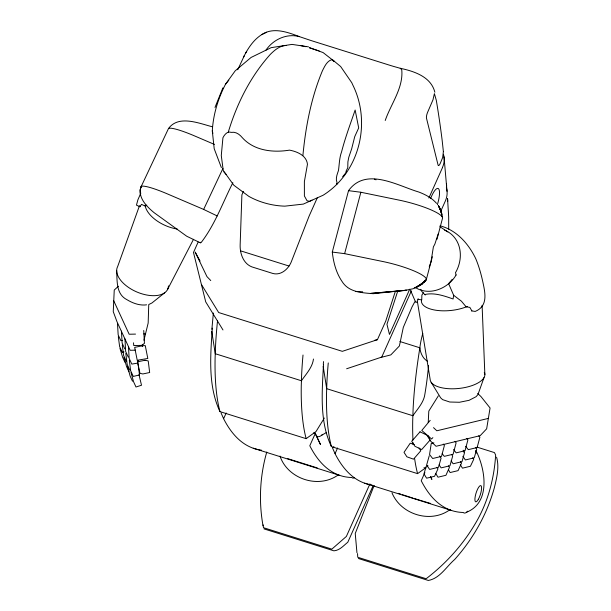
<?xml version="1.0" encoding="UTF-8"?>
<svg xmlns="http://www.w3.org/2000/svg" width="611" height="611" viewBox="0 0 611 611"><rect width="100%" height="100%" fill="white"/><g stroke="black" fill="none" stroke-linecap="round" stroke-linejoin="round"><path stroke-width="0.92" d="M138.063 362.155L138.094 360.383M148.733 304.973L148.168 323.043L143.967 340.212M448.695 229.209L448.673 216.897L447.58 198.965M428.227 422.606L428.8 411.104L438.339 395.859M212.292 328.122C210.49 355.801 207.809 385.793 219.968 411.623L306.149 438.667L316.017 431.542L324.342 418.039M323.456 364.706C322.134 391.903 319.324 421.277 331.406 446.595L417.588 473.64L425.936 467.614M211.864 329.291L213.376 313.031M323.311 364.255L323.54 361.575M302.896 155.568C305.645 126.645 311.182 97.638 322.432 70.746C324.548 66.637 326.839 61.153 331.613 59.733L333.125 60.283L340.655 66.53L351.783 82.729L352.845 85.066C371.58 122.91 359.375 172.562 323.127 195.237L303.316 204.097L284.825 206.151C272.437 205.8 259.683 202.44 248.853 196.383L233.814 185.225L223.259 170.515L221.281 155.561L222.931 137.742C224.428 134.703 227.513 130.746 231.34 132.373C235.663 131.51 239.634 134.389 242.223 137.582C253.97 150.741 272.964 152.849 289.515 150.13C297.091 151.559 306.501 155.415 307.463 164.267L304.377 181.635L304.393 195.971L307.012 200.729L309.609 201.393L312.03 200.133M313.466 359.024C312.442 367.432 306.058 374.031 301.437 380.76L215.255 353.716L211.742 331.345M438.217 233.891L434.826 244.209L433.39 246.867L430.984 261.89L429.235 266.923M212.101 126.714C199.079 123.361 178.511 114.692 168.491 128.562L141.21 186.5C137.009 196.91 146.808 206.762 154.216 212.758L186.752 236.251L200.316 242.796L201.111 242.582C214.988 224.665 222.679 202.753 232.86 182.727M404.528 290.355L406.407 290.187L373.229 293.692C361.872 292.784 348.614 292.279 341.984 281.365C336.096 272.712 333.43 262.363 332.292 252.068L348.53 190.663C365.958 166.536 397.723 185.79 418.81 192.03C425.378 194.542 431.901 197.933 436.544 203.348M332.292 252.068L344.627 253.657L360.864 192.251L400.266 200.362A36.385 6.774 14.8 0 1 442.524 218.249L436.957 239.329M344.627 253.657L384.029 261.768A36.385 6.774 14.8 0 1 425.309 280.8L422.621 283.596L414.754 287.987L419.78 285.681L426.295 279.655L432.351 256.742M418.13 298.741L417.374 301.46L430.152 379.355A27.472 11.578 -5.8 0 0 460.473 388.268A27.472 11.578 -5.8 0 0 484.279 372.336M429.235 455.814L426.623 465.024L429.632 469.431L438.484 467.308L441.096 458.097L439.592 455.89M463.359 452.094L463.864 450.36M452.186 279.38L448.611 283.619L453.652 295.289L453.095 298.978C444.159 295.846 434.261 292.364 424.767 294.54M228.285 132.159C236.77 103.801 250.441 76.497 270.314 54.387C274.538 50.178 279.846 45.611 286.101 45.451M140.217 189.662L140.431 194.519L140.217 189.662L141.21 186.5M142.233 346.506L142.867 344.734M139.438 205.838L117.663 266.556A27.472 14.985 23.5 0 0 138.766 292.753A27.472 14.985 23.5 0 0 168.437 285.872M483.996 377.636L477.947 394.561L476.068 396.699L469.072 400.32L459.441 402.267L449.765 402.015L442.624 399.64L440.646 397.83L431.152 382.28M395.34 291.401L385.762 321.05L377.415 339.678L342.328 351.34L218.677 312.542L201.393 284.443M397.83 290.821L386.962 324.304L389.467 334.431L409.729 289.194M214.988 107.452L222.893 87.877M140.82 193.076L137.857 199.934L136.459 205.136L139.919 206.747L141.523 204.364L145.456 206.19L146.77 205.128M237.748 69.746L244.308 55.677M198.132 242.071L193.481 252.465L205.708 301.857L222.984 329.955M243.445 191.403L241.895 194.856L240.154 244.812C239.84 253.389 243.254 263.54 251.862 266.885L272.903 273.484C281.396 275.782 288.98 268.443 291.63 260.966L309.166 215.966L317.285 197.834M261.378 450.139A543.859 145.464 -72.6 0 1 223.611 418.703L226.169 412.99M385.228 120.504C390.819 104.091 403.619 87.785 401.733 69.662L400.297 68.31L393.209 66.301A18.422 0.55 17.9 0 1 388.848 64.965L314.764 41.716A18.422 0.55 17.9 0 1 309.937 40.173L299.421 36.637C287.743 32.223 273.438 26.838 261.814 34.575C253.435 39.799 247.929 48.399 243.583 57.037M313.458 432.947L315.268 433.512L309.792 445.747A543.859 145.464 -72.6 0 0 351.829 477.497A22.958 6.141 -72.6 0 0 354.556 477.665M428.869 198.017L442.486 167.628M440.691 211.406L445.366 200.966A23.783 20.98 -13.9 0 0 446.374 187.531M371.984 484.997A543.859 145.464 -72.6 0 1 335.049 453.675L337.608 447.962M411.34 290.966L381.73 357.091L346.636 368.761M369.915 483.881L346.376 536.435L331.842 549.144L263.448 527.683A193.886 171.034 -13.9 0 1 263.104 524.895M373.122 485.684L347.804 542.217C343.642 545.577 339.632 550.419 333.927 550.832L264.005 528.897M424.889 472.563L421.231 480.72A543.859 145.464 -72.6 0 0 463.268 512.469A22.958 6.141 -72.6 0 0 467.743 511.178M140.996 187.501A36.385 4.972 25.2 0 1 166.352 193.458L203.646 209.413L222.908 168.514M266.77 452.033C259.942 475.77 258.613 501.371 263.036 525.758M167.452 289.69L193.511 239.298M245.775 52.958L246.661 51.309M308.54 46.864L292.02 44.397L271.154 47.658L251.09 57.442L235.212 70.823L225.474 84.303C218.02 98.646 213.186 114.715 212.307 130.899L214.201 148.717L221.381 167.605M456.112 274.935C448.405 288.522 429.067 296.549 415.22 287.391M265.861 50.293C273.025 39.578 286.704 33.116 299.421 36.637M423.484 292.791L421.888 294.998L421.735 299.886L417.977 299.298M374.558 485.745L373.52 487.051L355.243 533.502L356.946 552.726M225.474 84.303L228.781 80.201M430.182 420.345L421.789 430.45L431.58 439.003L432.863 437.629M342.649 176.755L346.513 171.989L346.009 171.912L346.208 170.889L347.781 167.727L347.896 161.854L348.797 157.279L351.684 148.74L354.747 136.604L358.695 127.913L355.144 110.003C350.409 123.88 345.246 137.605 341.602 151.772C339.349 157.829 339.357 164.229 338.479 170.492C337.188 174.303 335.294 178.695 337.043 182.643L336.653 184.14L337.432 183.682M426.295 279.655L419.78 285.681L422.621 283.596L413.036 288.759L404.497 290.523L370.617 293.41L402.641 290.523M118.397 286.238L114.249 290.049L113.256 311.656L116.984 321.714L130.166 350.286L135.566 350.172M164.764 292.722L151.887 303.01L148.924 304.446M333.942 446.694L332.476 447.863L335.049 453.675M422.438 282.885L425.309 280.8L423.247 282.297M415.954 301.2L414.663 302.033L412.043 306.913L403.313 327.366L399.38 345.986L390.826 354.892L380.577 357.519M321.531 435.33L326.411 432.519M466.674 512.178C490.961 502.456 485.417 469.21 476.022 450.75M338.601 474.648C318.95 489.281 287.72 479.131 279.983 456.066M450.04 509.62C430.831 523.826 400.869 514.668 391.957 492.764M261.814 34.575L264.074 33.468M264.311 33.368L266.671 32.223M124.064 351.936L122.292 352.356L119.641 346.628L118.313 336.707M488.365 418.405L436.827 430.786L433.52 427.639M433.886 442.838L431.236 443.471L429.556 454.515L432.672 458.51L441.516 456.386L444.388 445.534L443.25 444.067M427.998 465.788L426.234 466.216L423.996 473.884L426.6 478.199L434.558 476.282L437.965 468.881L437.002 467.285M374.642 340.312L377.415 339.678M362.667 291.798L355.671 291.546M122.605 340.35L120.818 340.648L118.175 334.92L117.48 323.532M138.048 363.041L131.808 364.103L129.158 358.367L128.455 346.391M146.625 304.828C139.675 305.805 132.686 303.186 126.821 299.619C115.876 293.99 117.251 280.716 116.67 270.375M135.52 334.102L129.158 334.24L113.753 300.849M143.7 333.927L145.517 333.889M348.53 190.663L360.864 192.251M417.473 302.422L415.61 302.132L410.5 290.301M471.478 310.854L475.198 311.434C488.074 306.134 485.294 293.326 482.927 282.366C481.216 274.362 478.971 266.434 475.824 258.865C468.767 243.949 456.524 229.98 440.035 225.826M301.116 45.68L303.446 46.138M304.217 46.291L305.897 46.696M309.387 47.826L318.01 50.583M309.372 47.566L323.112 52.584L332.789 60.161M317.269 467.919L287.743 458.64M421.582 500.768L430.495 503.418M413.716 498.347L420.712 500.501M400.297 68.31L400.258 68.287C414.044 71.235 431.015 76.673 434.856 92.223M240.558 250.831L288.98 266.029M399.907 341.526L419.864 347.789C420.421 352.967 422.736 358.351 427.333 361.139M477.229 447.191L494.452 452.598L495.643 455.027C494.139 479.467 487.456 503.762 474.632 524.734A193.886 171.034 -13.9 0 1 426.142 578.732L357.748 557.27L357.542 553.574M423.988 467.629L425.806 468.202M253.237 448.222L339.411 475.266M364.675 483.194L450.857 510.238M358.374 558.507L428.296 580.45C439.851 578.487 446.381 566.618 454.66 559.508C473.059 538.925 487.066 514.309 494.375 487.631C496.751 477.901 499.515 466.995 496.552 457.143M412.845 498.08L402.443 494.711M398.364 493.337L400.816 494.162M414.334 444.609L410.248 443.158L404.016 452.339L406.911 456.814L413.525 459.167L420.819 450.75L418.978 447.909M318.705 50.713L319.584 51.377M374.375 179.153L376.04 179.825M214.453 144.425L193.641 135.52A36.385 4.972 25.2 0 0 168.491 128.562M203.646 209.413L217.21 215.958M453.652 295.289L461.412 301.177L466.109 306.814L469.867 307.402L471.875 310.915M439.851 226.689L447.81 231.913M477.71 393.476L481.01 396.615L490.068 407.988L486.654 428.823L480.162 435.681L436.055 446.274L430.373 440.875L428.334 435.796M425.248 295.037L421.896 291.6L420.803 289.324M333.125 60.283L334.064 61.291L333.087 60.726A6.049 0.787 35.8 0 1 332.69 60.527M210.764 280.564L206.946 276.607L195.161 252.068L200.064 261.027M223.87 171.867L226.169 174.441M478.741 435.788L479.887 437.255L477.13 447.527L468.286 449.658L465.689 446.32M466.758 438.423L467.904 439.889L465.024 450.742L456.18 452.866L453.583 449.536M454.989 441.333L456.127 442.799L453.133 454.225L444.289 456.348L442.211 453.683M475.725 447.687L476.733 449.146L474.22 457.83L465.376 459.961L462.863 456.302M463.1 450.246L464.604 452.453L461.992 461.656L453.141 463.787L451.132 460.847M451.689 454.553L452.698 456.027L449.971 465.758L441.127 467.881L439.118 464.925M472.761 457.731L473.731 459.312L470.417 466.254L462.458 468.171L460.282 464.612M460.511 461.633L461.473 463.23L458.067 470.638L450.108 472.547L448.375 469.676M448.474 465.811L449.436 467.423L445.931 475.289L437.972 477.206L435.811 473.578M441.089 211.788L439.859 208.015L441.715 214.163L441.089 211.078L442.089 216.737L441.089 211.788L438.331 205.418L441.089 211.078L441.982 214.514M430.541 476.572L431.885 479.421L430.763 477.054M315.268 433.512L320.447 444.449L314.856 432.634M137.399 362.835L138.155 364.469L139.499 374.925L133.29 376.437L130.647 370.709L129.303 360.253M139.002 374.68L141.508 385.243L135.986 387L133.61 381.844L130.983 372.542M124.774 348.873L122.131 343.138L121.429 331.162M128.302 357.16L125.66 351.432L124.942 338.868M126.263 361.208L123.613 355.48L122.269 345.024M129.799 370.129L127.157 364.393L125.805 353.41M124.98 362.361L122.597 357.206L119.977 348.369M128.959 371.771L126.584 366.615L123.949 357.313M132.518 381.256L130.135 376.101L127.5 366.325M438.331 205.418L440.241 209.688M221.037 412.891L223.611 418.703M212.307 130.899L212.895 133.389M456.035 275.049L455.508 272.506L456.134 271.59A32.322 27.732 -56.7 0 0 444.594 230.156M139.82 206.014L139.934 206.755M200.248 242.231L200.316 242.796M323.181 366.317L326.694 388.688L412.876 415.732C417.496 409.003 423.889 402.405 424.912 393.996A166.879 44.634 -72.6 0 0 428.54 365.584M133.488 342.794L133.763 345.543L141.477 345.383L144.44 343.413L143.745 330.459M444.037 156.89L447.023 191.304M447.55 198.522L447.748 201.355M446.473 183.537L446.641 185.958M482.102 305.301L484.859 374.558M322.616 434.375A35.071 9.379 -72.6 0 1 316.338 435.773M306.149 438.667A270.795 72.426 -72.6 0 1 301.269 385.717L301.635 374.749A270.795 72.426 -72.6 0 1 303.01 355.022M219.968 411.623A270.795 72.426 -72.6 0 1 215.087 358.672L215.454 347.705A270.795 72.426 -72.6 0 1 217.539 320.737M177.251 229.041A28.274 15.42 23.5 0 1 145.067 205.181M443.449 154.262A23.271 20.53 -13.9 0 1 442.41 167.597M430.602 198.468A15.825 4.231 -72.6 0 1 438.507 188.715A15.825 4.231 -72.6 0 1 437.361 204.723M467.331 306.432A28.274 11.915 -5.8 0 1 435.956 310.251A28.274 11.915 -5.8 0 1 421.598 299.527M475.702 450.727A179.176 47.925 -72.6 0 1 476.458 453.118M331.406 446.595A270.795 72.426 -72.6 0 1 326.534 393.644L326.893 382.677A270.795 72.426 -72.6 0 1 328.267 362.949M417.588 473.64A270.795 72.426 -72.6 0 1 414.632 458.624M413.219 444.655A270.795 72.426 -72.6 0 1 413.105 442.792M412.96 440.035A270.795 72.426 -72.6 0 1 412.715 420.689L413.074 409.721A270.795 72.426 -72.6 0 1 419.864 347.789A30.115 8.058 -72.6 0 1 422.774 333.476M443.38 151.604L442.662 157.569L440.271 163.366A4.468 1.191 -72.6 0 1 438.087 165.085L426.486 118.198A4.781 1.283 -72.6 0 1 427.746 111.981L432.978 99.83L434.398 93.598L436.315 100.387A2973.057 1363.004 25.7 0 1 442.173 140.469L443.38 151.604M420.024 431.824L411.707 441.295L414.922 446.267L421.727 449.543L430.052 440.073L426.829 435.101L420.024 431.824M424.171 281.877L416.847 286.994L424.171 281.877M142.241 345.795L134.68 347.384L137.223 360.261L147.809 358.481L145.265 345.605L142.241 345.795M145.044 360.246L137.483 361.834L139.988 373.336L142.852 373.955L149.664 372.519L148.229 360.933L145.044 360.246M478.352 499.317A8.493 2.268 -72.6 0 0 481.094 485.806A8.493 2.268 -72.6 0 0 475.305 496.017A8.493 2.268 -72.6 0 0 478.352 499.317"/></g></svg>
